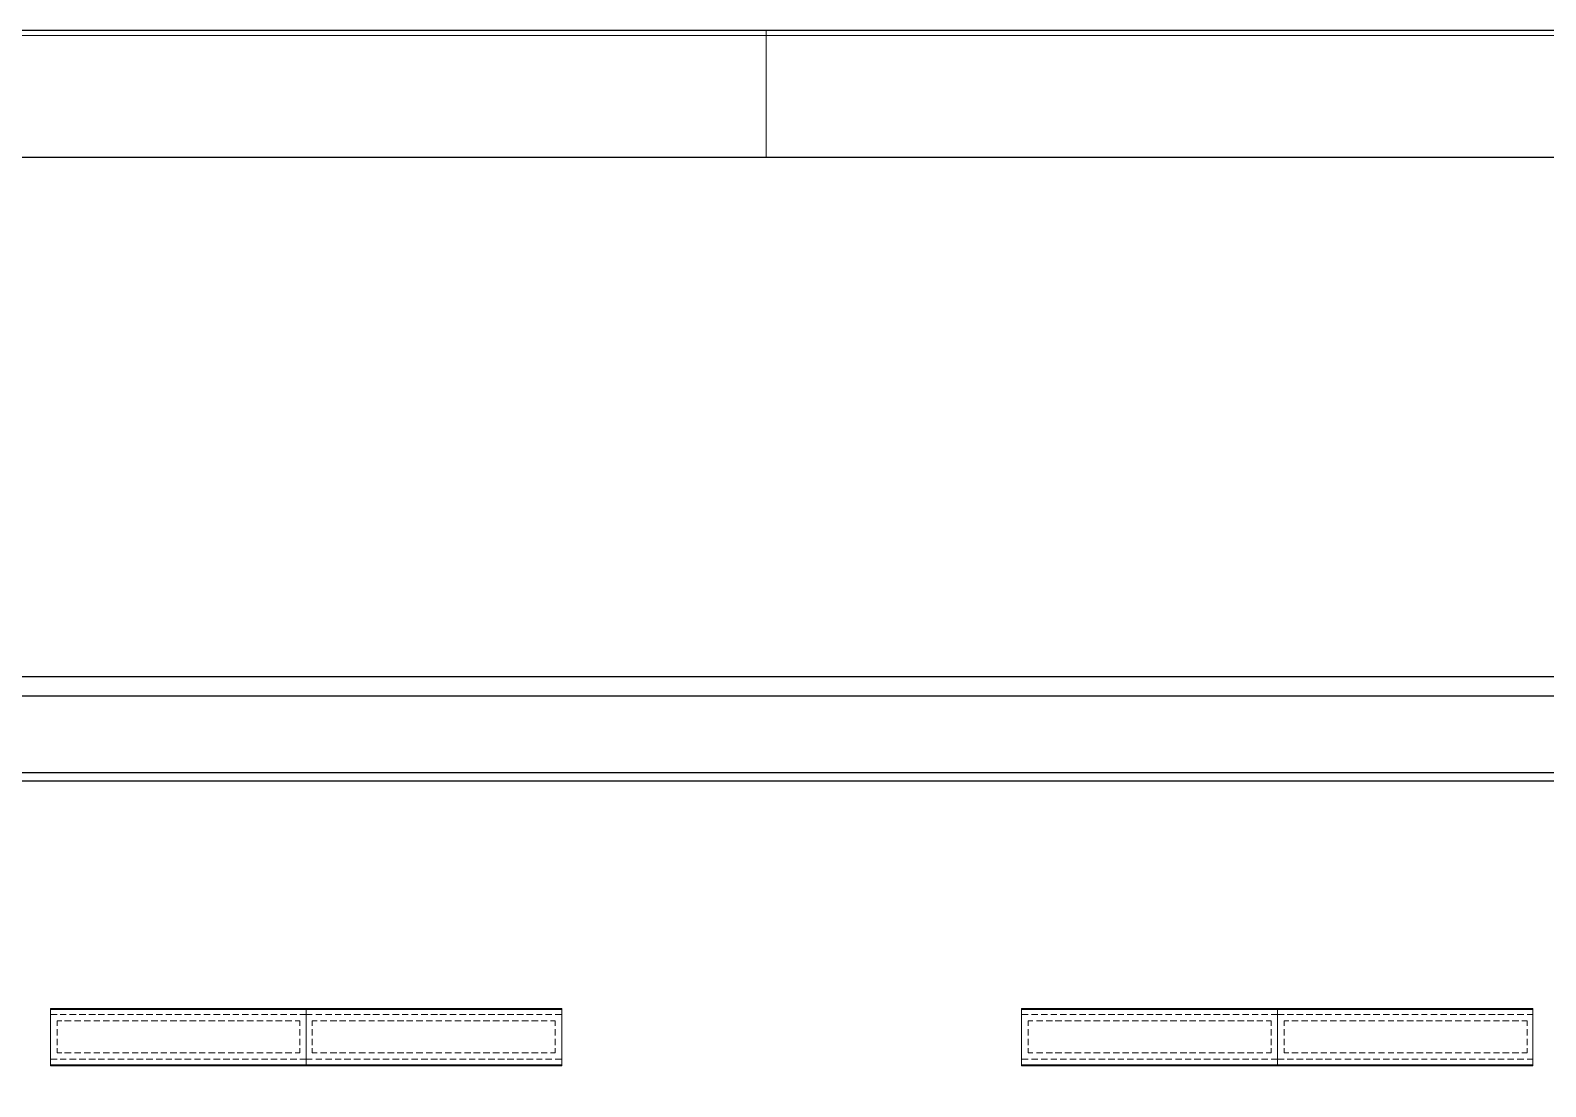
# Model space of a CAD drawing. Header units: millimetres. Extents: x 3240 to 3412, y 1366 to 1426.
# Drawn here: x 3281.73 to 3293.58, y 1417.38 to 1425.64 of the extents above; entities that cross this region are included whole.
import ezdxf
from ezdxf.xclip import XClip

# ---------------------------------------------------------------- set-up
doc = ezdxf.new("R2010")
doc.units = ezdxf.units.MM

# ---------------------------------------------------------------- blocks, each defined once
blk = doc.blocks.new('MFF24880')
at = {"color": 7, "linetype": 'Continuous', "lineweight": 5, "true_color": 0x000007}
blk.add_lwpolyline([(840.08, 0.13), (0, 0.13), (0, 271.14), (14.89, 297.14), (14.89, 594.08), (840.08, 594.08)], close=True, dxfattribs=at)
at = {"color": 7, "linetype": 'Continuous', "lineweight": 15, "true_color": 0x000007}
blk.add_lwpolyline([(469.97, 584.16), (469.97, 594.08), (469.97, 594.08)], dxfattribs=at)

msp = doc.modelspace()

# ---------------------------------------------------------------- linework, layer by layer
at = {"color": 7, "linetype": 'Continuous', "lineweight": 5, "true_color": 0x000007}
for points in [[(3240.524, 1366.291), (3324.45, 1366.291), (3324.45, 1425.6), (3240.524, 1425.6)], [(3281.883, 1417.987), (3283.883, 1417.987), (3283.883, 1417.538), (3281.883, 1417.538)], [(3283.883, 1417.987), (3285.884, 1417.987), (3285.884, 1417.538), (3283.883, 1417.538)], [(3291.486, 1417.987), (3289.483, 1417.987), (3289.483, 1417.538), (3291.486, 1417.538)], [(3293.485, 1417.987), (3291.486, 1417.987), (3291.486, 1417.538), (3293.485, 1417.538)]]:
    msp.add_lwpolyline(points, close=True, dxfattribs=at)
at = {"color": 7, "linetype": 'Continuous', "lineweight": 25, "true_color": 0x000007}
msp.add_lwpolyline([(3323.497, 1424.647), (3323.497, 1367.243), (3242.975, 1367.243), (3242.975, 1424.647)], close=True, dxfattribs=at)
at = {"color": 7, "linetype": 'Continuous', "lineweight": -2, "true_color": 0x000007}
msp.add_lwpolyline([(3296.763, 1420.433), (3296.763, 1420.582), (3250.6, 1420.582), (3250.6, 1420.433)], close=True, dxfattribs=at)
for points in [[(3296.763, 1420.433), (3296.095, 1419.765), (3251.268, 1419.765), (3250.6, 1420.433)], [(3296.664, 1420.433), (3296.065, 1419.831), (3251.298, 1419.831), (3250.702, 1420.433)]]:
    msp.add_lwpolyline(points, dxfattribs=at)
at = {"color": 7, "linetype": 'Continuous', "lineweight": 5, "true_color": 0x000007}
for points in [[(3281.883, 1417.978), (3283.883, 1417.978), (3283.883, 1417.978)], [(3283.883, 1417.978), (3285.884, 1417.978), (3285.884, 1417.978)], [(3291.486, 1417.978), (3289.483, 1417.978), (3289.483, 1417.978)], [(3293.485, 1417.978), (3291.486, 1417.978), (3291.486, 1417.978)], [(3281.883, 1417.547), (3283.883, 1417.547), (3283.883, 1417.547)], [(3283.883, 1417.547), (3285.884, 1417.547), (3285.884, 1417.547)], [(3291.486, 1417.547), (3289.483, 1417.547), (3289.483, 1417.547)], [(3293.485, 1417.547), (3291.486, 1417.547), (3291.486, 1417.547)]]:
    msp.add_lwpolyline(points, dxfattribs=at)
at = {"color": 7, "linetype": 'Continuous', "lineweight": 9, "true_color": 0x000007}
for points in [[(3281.883, 1417.94), (3281.935, 1417.94), (3281.935, 1417.94)], [(3281.959, 1417.94), (3282.007, 1417.94), (3282.007, 1417.94)], [(3282.032, 1417.94), (3282.083, 1417.94), (3282.083, 1417.94)], [(3282.108, 1417.94), (3282.159, 1417.94), (3282.159, 1417.94)], [(3282.184, 1417.94), (3282.236, 1417.94), (3282.236, 1417.94)], [(3282.257, 1417.94), (3282.307, 1417.94), (3282.307, 1417.94)], [(3282.333, 1417.94), (3282.383, 1417.94), (3282.383, 1417.94)], [(3282.409, 1417.94), (3282.459, 1417.94), (3282.459, 1417.94)], [(3282.485, 1417.94), (3282.532, 1417.94), (3282.532, 1417.94)], [(3282.556, 1417.94), (3282.608, 1417.94), (3282.608, 1417.94)], [(3282.632, 1417.94), (3282.684, 1417.94), (3282.684, 1417.94)], [(3282.709, 1417.94), (3282.76, 1417.94), (3282.76, 1417.94)], [(3282.786, 1417.94), (3282.833, 1417.94), (3282.833, 1417.94)], [(3282.857, 1417.94), (3282.909, 1417.94), (3282.909, 1417.94)], [(3282.933, 1417.94), (3282.985, 1417.94), (3282.985, 1417.94)], [(3283.01, 1417.94), (3283.056, 1417.94), (3283.056, 1417.94)], [(3283.082, 1417.94), (3283.132, 1417.94), (3283.132, 1417.94)], [(3283.158, 1417.94), (3283.21, 1417.94), (3283.21, 1417.94)], [(3283.234, 1417.94), (3283.286, 1417.94), (3283.286, 1417.94)], [(3283.311, 1417.94), (3283.357, 1417.94), (3283.357, 1417.94)], [(3283.383, 1417.94), (3283.433, 1417.94), (3283.433, 1417.94)], [(3283.459, 1417.94), (3283.509, 1417.94), (3283.509, 1417.94)], [(3283.535, 1417.94), (3283.585, 1417.94), (3283.585, 1417.94)], [(3283.607, 1417.94), (3283.658, 1417.94), (3283.658, 1417.94)], [(3283.683, 1417.94), (3283.734, 1417.94), (3283.734, 1417.94)], [(3283.759, 1417.94), (3283.81, 1417.94), (3283.81, 1417.94)], [(3283.835, 1417.94), (3283.883, 1417.94), (3283.883, 1417.94)], [(3283.883, 1417.94), (3283.932, 1417.94), (3283.932, 1417.94)], [(3283.959, 1417.94), (3284.008, 1417.94), (3284.008, 1417.94)], [(3284.035, 1417.94), (3284.085, 1417.94), (3284.085, 1417.94)], [(3284.111, 1417.94), (3284.157, 1417.94), (3284.157, 1417.94)], [(3284.182, 1417.94), (3284.233, 1417.94), (3284.233, 1417.94)], [(3284.258, 1417.94), (3284.309, 1417.94), (3284.309, 1417.94)], [(3284.336, 1417.94), (3284.386, 1417.94), (3284.386, 1417.94)], [(3284.407, 1417.94), (3284.458, 1417.94), (3284.458, 1417.94)], [(3284.483, 1417.94), (3284.534, 1417.94), (3284.534, 1417.94)], [(3284.559, 1417.94), (3284.611, 1417.94), (3284.611, 1417.94)], [(3284.635, 1417.94), (3284.682, 1417.94), (3284.682, 1417.94)], [(3284.708, 1417.94), (3284.759, 1417.94), (3284.759, 1417.94)], [(3284.784, 1417.94), (3284.835, 1417.94), (3284.835, 1417.94)], [(3284.86, 1417.94), (3284.912, 1417.94), (3284.912, 1417.94)], [(3284.931, 1417.94), (3284.983, 1417.94), (3284.983, 1417.94)], [(3285.009, 1417.94), (3285.059, 1417.94), (3285.059, 1417.94)], [(3285.085, 1417.94), (3285.135, 1417.94), (3285.135, 1417.94)], [(3285.161, 1417.94), (3285.208, 1417.94), (3285.208, 1417.94)], [(3285.232, 1417.94), (3285.284, 1417.94), (3285.284, 1417.94)], [(3285.308, 1417.94), (3285.36, 1417.94), (3285.36, 1417.94)], [(3285.385, 1417.94), (3285.436, 1417.94), (3285.436, 1417.94)], [(3285.457, 1417.94), (3285.509, 1417.94), (3285.509, 1417.94)], [(3285.533, 1417.94), (3285.585, 1417.94), (3285.585, 1417.94)], [(3285.609, 1417.94), (3285.661, 1417.94), (3285.661, 1417.94)], [(3285.686, 1417.94), (3285.732, 1417.94), (3285.732, 1417.94)], [(3285.758, 1417.94), (3285.808, 1417.94), (3285.808, 1417.94)], [(3285.834, 1417.94), (3285.884, 1417.94), (3285.884, 1417.94)], [(3289.534, 1417.94), (3289.483, 1417.94), (3289.483, 1417.94)], [(3289.61, 1417.94), (3289.561, 1417.94), (3289.561, 1417.94)], [(3289.686, 1417.94), (3289.637, 1417.94), (3289.637, 1417.94)], [(3289.759, 1417.94), (3289.713, 1417.94), (3289.713, 1417.94)], [(3289.835, 1417.94), (3289.784, 1417.94), (3289.784, 1417.94)], [(3289.911, 1417.94), (3289.86, 1417.94), (3289.86, 1417.94)], [(3289.987, 1417.94), (3289.936, 1417.94), (3289.936, 1417.94)], [(3290.06, 1417.94), (3290.009, 1417.94), (3290.009, 1417.94)], [(3290.136, 1417.94), (3290.085, 1417.94), (3290.085, 1417.94)], [(3290.212, 1417.94), (3290.161, 1417.94), (3290.161, 1417.94)], [(3290.283, 1417.94), (3290.237, 1417.94), (3290.237, 1417.94)], [(3290.359, 1417.94), (3290.31, 1417.94), (3290.31, 1417.94)], [(3290.436, 1417.94), (3290.386, 1417.94), (3290.386, 1417.94)], [(3290.513, 1417.94), (3290.462, 1417.94), (3290.462, 1417.94)], [(3290.584, 1417.94), (3290.533, 1417.94), (3290.533, 1417.94)], [(3290.66, 1417.94), (3290.609, 1417.94), (3290.609, 1417.94)], [(3290.737, 1417.94), (3290.687, 1417.94), (3290.687, 1417.94)], [(3290.809, 1417.94), (3290.763, 1417.94), (3290.763, 1417.94)], [(3290.885, 1417.94), (3290.834, 1417.94), (3290.834, 1417.94)], [(3290.961, 1417.94), (3290.91, 1417.94), (3290.91, 1417.94)], [(3291.038, 1417.94), (3290.986, 1417.94), (3290.986, 1417.94)], [(3291.11, 1417.94), (3291.059, 1417.94), (3291.059, 1417.94)], [(3291.186, 1417.94), (3291.135, 1417.94), (3291.135, 1417.94)], [(3291.262, 1417.94), (3291.211, 1417.94), (3291.211, 1417.94)], [(3291.334, 1417.94), (3291.287, 1417.94), (3291.287, 1417.94)], [(3291.41, 1417.94), (3291.36, 1417.94), (3291.36, 1417.94)], [(3291.486, 1417.94), (3291.436, 1417.94), (3291.436, 1417.94)], [(3291.537, 1417.94), (3291.486, 1417.94), (3291.486, 1417.94)], [(3291.61, 1417.94), (3291.562, 1417.94), (3291.562, 1417.94)], [(3291.686, 1417.94), (3291.635, 1417.94), (3291.635, 1417.94)], [(3291.762, 1417.94), (3291.711, 1417.94), (3291.711, 1417.94)], [(3291.838, 1417.94), (3291.787, 1417.94), (3291.787, 1417.94)], [(3291.909, 1417.94), (3291.86, 1417.94), (3291.86, 1417.94)], [(3291.985, 1417.94), (3291.936, 1417.94), (3291.936, 1417.94)], [(3292.063, 1417.94), (3292.012, 1417.94), (3292.012, 1417.94)], [(3292.134, 1417.94), (3292.088, 1417.94), (3292.088, 1417.94)], [(3292.21, 1417.94), (3292.159, 1417.94), (3292.159, 1417.94)], [(3292.286, 1417.94), (3292.235, 1417.94), (3292.235, 1417.94)], [(3292.362, 1417.94), (3292.313, 1417.94), (3292.313, 1417.94)], [(3292.435, 1417.94), (3292.389, 1417.94), (3292.389, 1417.94)], [(3292.511, 1417.94), (3292.46, 1417.94), (3292.46, 1417.94)], [(3292.587, 1417.94), (3292.536, 1417.94), (3292.536, 1417.94)], [(3292.658, 1417.94), (3292.612, 1417.94), (3292.612, 1417.94)], [(3292.736, 1417.94), (3292.685, 1417.94), (3292.685, 1417.94)], [(3292.812, 1417.94), (3292.761, 1417.94), (3292.761, 1417.94)], [(3292.888, 1417.94), (3292.837, 1417.94), (3292.837, 1417.94)], [(3292.959, 1417.94), (3292.913, 1417.94), (3292.913, 1417.94)], [(3293.035, 1417.94), (3292.986, 1417.94), (3292.986, 1417.94)], [(3293.112, 1417.94), (3293.062, 1417.94), (3293.062, 1417.94)], [(3293.188, 1417.94), (3293.138, 1417.94), (3293.138, 1417.94)], [(3293.26, 1417.94), (3293.209, 1417.94), (3293.209, 1417.94)], [(3293.336, 1417.94), (3293.285, 1417.94), (3293.285, 1417.94)], [(3293.413, 1417.94), (3293.361, 1417.94), (3293.361, 1417.94)], [(3293.485, 1417.94), (3293.439, 1417.94), (3293.439, 1417.94)], [(3281.935, 1417.851), (3281.935, 1417.889), (3281.973, 1417.889)], [(3281.935, 1417.775), (3281.935, 1417.826), (3281.935, 1417.826)], [(3281.994, 1417.889), (3282.045, 1417.889), (3282.045, 1417.889)], [(3282.07, 1417.889), (3282.121, 1417.889), (3282.121, 1417.889)], [(3282.146, 1417.889), (3282.197, 1417.889), (3282.197, 1417.889)], [(3282.222, 1417.889), (3282.269, 1417.889), (3282.269, 1417.889)], [(3282.295, 1417.889), (3282.345, 1417.889), (3282.345, 1417.889)], [(3282.371, 1417.889), (3282.421, 1417.889), (3282.421, 1417.889)], [(3282.447, 1417.889), (3282.497, 1417.889), (3282.497, 1417.889)], [(3282.523, 1417.889), (3282.57, 1417.889), (3282.57, 1417.889)], [(3282.594, 1417.889), (3282.646, 1417.889), (3282.646, 1417.889)], [(3282.67, 1417.889), (3282.722, 1417.889), (3282.722, 1417.889)], [(3282.748, 1417.889), (3282.795, 1417.889), (3282.795, 1417.889)], [(3282.819, 1417.889), (3282.871, 1417.889), (3282.871, 1417.889)], [(3282.895, 1417.889), (3282.947, 1417.889), (3282.947, 1417.889)], [(3282.971, 1417.889), (3283.023, 1417.889), (3283.023, 1417.889)], [(3283.048, 1417.889), (3283.094, 1417.889), (3283.094, 1417.889)], [(3283.12, 1417.889), (3283.172, 1417.889), (3283.172, 1417.889)], [(3283.196, 1417.889), (3283.248, 1417.889), (3283.248, 1417.889)], [(3283.273, 1417.889), (3283.324, 1417.889), (3283.324, 1417.889)], [(3283.344, 1417.889), (3283.395, 1417.889), (3283.395, 1417.889)], [(3283.421, 1417.889), (3283.471, 1417.889), (3283.471, 1417.889)], [(3283.497, 1417.889), (3283.547, 1417.889), (3283.547, 1417.889)], [(3283.574, 1417.889), (3283.62, 1417.889), (3283.62, 1417.889)], [(3283.645, 1417.889), (3283.696, 1417.889), (3283.696, 1417.889)], [(3283.721, 1417.889), (3283.772, 1417.889), (3283.772, 1417.889)], [(3283.797, 1417.889), (3283.835, 1417.889), (3283.835, 1417.889)], [(3283.835, 1417.889), (3283.835, 1417.851), (3283.835, 1417.851)], [(3283.835, 1417.826), (3283.835, 1417.775), (3283.835, 1417.775)], [(3283.932, 1417.851), (3283.932, 1417.889), (3283.97, 1417.889)], [(3283.932, 1417.775), (3283.932, 1417.826), (3283.932, 1417.826)], [(3283.997, 1417.889), (3284.047, 1417.889), (3284.047, 1417.889)], [(3284.073, 1417.889), (3284.124, 1417.889), (3284.124, 1417.889)], [(3284.144, 1417.889), (3284.195, 1417.889), (3284.195, 1417.889)], [(3284.22, 1417.889), (3284.271, 1417.889), (3284.271, 1417.889)], [(3284.296, 1417.889), (3284.348, 1417.889), (3284.348, 1417.889)], [(3284.374, 1417.889), (3284.42, 1417.889), (3284.42, 1417.889)], [(3284.445, 1417.889), (3284.496, 1417.889), (3284.496, 1417.889)], [(3284.521, 1417.889), (3284.572, 1417.889), (3284.572, 1417.889)], [(3284.597, 1417.889), (3284.649, 1417.889), (3284.649, 1417.889)], [(3284.67, 1417.889), (3284.72, 1417.889), (3284.72, 1417.889)], [(3284.746, 1417.889), (3284.797, 1417.889), (3284.797, 1417.889)], [(3284.822, 1417.889), (3284.873, 1417.889), (3284.873, 1417.889)], [(3284.898, 1417.889), (3284.945, 1417.889), (3284.945, 1417.889)], [(3284.971, 1417.889), (3285.021, 1417.889), (3285.021, 1417.889)], [(3285.047, 1417.889), (3285.097, 1417.889), (3285.097, 1417.889)], [(3285.123, 1417.889), (3285.173, 1417.889), (3285.173, 1417.889)], [(3285.194, 1417.889), (3285.246, 1417.889), (3285.246, 1417.889)], [(3285.27, 1417.889), (3285.322, 1417.889), (3285.322, 1417.889)], [(3285.346, 1417.889), (3285.398, 1417.889), (3285.398, 1417.889)], [(3285.423, 1417.889), (3285.471, 1417.889), (3285.471, 1417.889)], [(3285.495, 1417.889), (3285.547, 1417.889), (3285.547, 1417.889)], [(3285.571, 1417.889), (3285.623, 1417.889), (3285.623, 1417.889)], [(3285.648, 1417.889), (3285.699, 1417.889), (3285.699, 1417.889)], [(3285.724, 1417.889), (3285.77, 1417.889), (3285.77, 1417.889)], [(3285.796, 1417.889), (3285.834, 1417.889), (3285.834, 1417.889)], [(3285.834, 1417.889), (3285.834, 1417.851), (3285.834, 1417.851)], [(3285.834, 1417.826), (3285.834, 1417.775), (3285.834, 1417.775)], [(3289.534, 1417.889), (3289.534, 1417.851), (3289.534, 1417.851)], [(3289.572, 1417.889), (3289.534, 1417.889), (3289.534, 1417.889)], [(3289.534, 1417.826), (3289.534, 1417.775), (3289.534, 1417.775)], [(3289.648, 1417.889), (3289.599, 1417.889), (3289.599, 1417.889)], [(3289.724, 1417.889), (3289.675, 1417.889), (3289.675, 1417.889)], [(3289.797, 1417.889), (3289.746, 1417.889), (3289.746, 1417.889)], [(3289.873, 1417.889), (3289.822, 1417.889), (3289.822, 1417.889)], [(3289.949, 1417.889), (3289.898, 1417.889), (3289.898, 1417.889)], [(3290.022, 1417.889), (3289.974, 1417.889), (3289.974, 1417.889)], [(3290.098, 1417.889), (3290.047, 1417.889), (3290.047, 1417.889)], [(3290.174, 1417.889), (3290.123, 1417.889), (3290.123, 1417.889)], [(3290.25, 1417.889), (3290.199, 1417.889), (3290.199, 1417.889)], [(3290.321, 1417.889), (3290.272, 1417.889), (3290.272, 1417.889)], [(3290.397, 1417.889), (3290.348, 1417.889), (3290.348, 1417.889)], [(3290.475, 1417.889), (3290.424, 1417.889), (3290.424, 1417.889)], [(3290.546, 1417.889), (3290.5, 1417.889), (3290.5, 1417.889)], [(3290.622, 1417.889), (3290.571, 1417.889), (3290.571, 1417.889)], [(3290.699, 1417.889), (3290.647, 1417.889), (3290.647, 1417.889)], [(3290.775, 1417.889), (3290.725, 1417.889), (3290.725, 1417.889)], [(3290.847, 1417.889), (3290.796, 1417.889), (3290.796, 1417.889)], [(3290.923, 1417.889), (3290.872, 1417.889), (3290.872, 1417.889)], [(3291, 1417.889), (3290.948, 1417.889), (3290.948, 1417.889)], [(3291.071, 1417.889), (3291.024, 1417.889), (3291.024, 1417.889)], [(3291.148, 1417.889), (3291.097, 1417.889), (3291.097, 1417.889)], [(3291.224, 1417.889), (3291.173, 1417.889), (3291.173, 1417.889)], [(3291.301, 1417.889), (3291.249, 1417.889), (3291.249, 1417.889)], [(3291.372, 1417.889), (3291.325, 1417.889), (3291.325, 1417.889)], [(3291.436, 1417.851), (3291.436, 1417.889), (3291.398, 1417.889)], [(3291.436, 1417.775), (3291.436, 1417.826), (3291.436, 1417.826)], [(3291.537, 1417.889), (3291.537, 1417.851), (3291.537, 1417.851)], [(3291.575, 1417.889), (3291.537, 1417.889), (3291.537, 1417.889)], [(3291.537, 1417.826), (3291.537, 1417.775), (3291.537, 1417.775)], [(3291.648, 1417.889), (3291.597, 1417.889), (3291.597, 1417.889)], [(3291.724, 1417.889), (3291.673, 1417.889), (3291.673, 1417.889)], [(3291.8, 1417.889), (3291.749, 1417.889), (3291.749, 1417.889)], [(3291.871, 1417.889), (3291.825, 1417.889), (3291.825, 1417.889)], [(3291.947, 1417.889), (3291.898, 1417.889), (3291.898, 1417.889)], [(3292.023, 1417.889), (3291.974, 1417.889), (3291.974, 1417.889)], [(3292.101, 1417.889), (3292.05, 1417.889), (3292.05, 1417.889)], [(3292.172, 1417.889), (3292.126, 1417.889), (3292.126, 1417.889)], [(3292.248, 1417.889), (3292.197, 1417.889), (3292.197, 1417.889)], [(3292.324, 1417.889), (3292.275, 1417.889), (3292.275, 1417.889)], [(3292.397, 1417.889), (3292.351, 1417.889), (3292.351, 1417.889)], [(3292.473, 1417.889), (3292.422, 1417.889), (3292.422, 1417.889)], [(3292.549, 1417.889), (3292.498, 1417.889), (3292.498, 1417.889)], [(3292.625, 1417.889), (3292.574, 1417.889), (3292.574, 1417.889)], [(3292.698, 1417.889), (3292.65, 1417.889), (3292.65, 1417.889)], [(3292.774, 1417.889), (3292.723, 1417.889), (3292.723, 1417.889)], [(3292.85, 1417.889), (3292.799, 1417.889), (3292.799, 1417.889)], [(3292.926, 1417.889), (3292.875, 1417.889), (3292.875, 1417.889)], [(3292.997, 1417.889), (3292.948, 1417.889), (3292.948, 1417.889)], [(3293.074, 1417.889), (3293.024, 1417.889), (3293.024, 1417.889)], [(3293.15, 1417.889), (3293.1, 1417.889), (3293.1, 1417.889)], [(3293.222, 1417.889), (3293.176, 1417.889), (3293.176, 1417.889)], [(3293.298, 1417.889), (3293.247, 1417.889), (3293.247, 1417.889)], [(3293.375, 1417.889), (3293.323, 1417.889), (3293.323, 1417.889)], [(3293.439, 1417.851), (3293.439, 1417.889), (3293.399, 1417.889)], [(3293.439, 1417.775), (3293.439, 1417.826), (3293.439, 1417.826)], [(3281.935, 1417.699), (3281.935, 1417.75), (3281.935, 1417.75)], [(3281.973, 1417.639), (3281.935, 1417.639), (3281.935, 1417.677)], [(3283.835, 1417.677), (3283.835, 1417.639), (3283.797, 1417.639)], [(3283.835, 1417.75), (3283.835, 1417.699), (3283.835, 1417.699)], [(3283.932, 1417.699), (3283.932, 1417.75), (3283.932, 1417.75)], [(3283.97, 1417.639), (3283.932, 1417.639), (3283.932, 1417.677)], [(3285.834, 1417.677), (3285.834, 1417.639), (3285.796, 1417.639)], [(3285.834, 1417.75), (3285.834, 1417.699), (3285.834, 1417.699)], [(3289.534, 1417.75), (3289.534, 1417.699), (3289.534, 1417.699)], [(3289.534, 1417.677), (3289.534, 1417.639), (3289.572, 1417.639)], [(3291.398, 1417.639), (3291.436, 1417.639), (3291.436, 1417.677)], [(3291.436, 1417.699), (3291.436, 1417.75), (3291.436, 1417.75)], [(3291.537, 1417.75), (3291.537, 1417.699), (3291.537, 1417.699)], [(3291.537, 1417.677), (3291.537, 1417.639), (3291.575, 1417.639)], [(3293.399, 1417.639), (3293.439, 1417.639), (3293.439, 1417.677)], [(3293.439, 1417.699), (3293.439, 1417.75), (3293.439, 1417.75)], [(3281.935, 1417.59), (3281.883, 1417.59), (3281.883, 1417.59)], [(3282.007, 1417.59), (3281.959, 1417.59), (3281.959, 1417.59)], [(3282.045, 1417.639), (3281.994, 1417.639), (3281.994, 1417.639)], [(3282.083, 1417.59), (3282.032, 1417.59), (3282.032, 1417.59)], [(3282.121, 1417.639), (3282.07, 1417.639), (3282.07, 1417.639)], [(3282.159, 1417.59), (3282.108, 1417.59), (3282.108, 1417.59)], [(3282.197, 1417.639), (3282.146, 1417.639), (3282.146, 1417.639)], [(3282.236, 1417.59), (3282.184, 1417.59), (3282.184, 1417.59)], [(3282.269, 1417.639), (3282.222, 1417.639), (3282.222, 1417.639)], [(3282.307, 1417.59), (3282.257, 1417.59), (3282.257, 1417.59)], [(3282.345, 1417.639), (3282.295, 1417.639), (3282.295, 1417.639)], [(3282.383, 1417.59), (3282.333, 1417.59), (3282.333, 1417.59)], [(3282.421, 1417.639), (3282.371, 1417.639), (3282.371, 1417.639)], [(3282.459, 1417.59), (3282.409, 1417.59), (3282.409, 1417.59)], [(3282.497, 1417.639), (3282.447, 1417.639), (3282.447, 1417.639)], [(3282.532, 1417.59), (3282.485, 1417.59), (3282.485, 1417.59)], [(3282.57, 1417.639), (3282.523, 1417.639), (3282.523, 1417.639)], [(3282.608, 1417.59), (3282.556, 1417.59), (3282.556, 1417.59)], [(3282.646, 1417.639), (3282.594, 1417.639), (3282.594, 1417.639)], [(3282.684, 1417.59), (3282.632, 1417.59), (3282.632, 1417.59)], [(3282.722, 1417.639), (3282.67, 1417.639), (3282.67, 1417.639)], [(3282.76, 1417.59), (3282.709, 1417.59), (3282.709, 1417.59)], [(3282.795, 1417.639), (3282.748, 1417.639), (3282.748, 1417.639)], [(3282.833, 1417.59), (3282.786, 1417.59), (3282.786, 1417.59)], [(3282.871, 1417.639), (3282.819, 1417.639), (3282.819, 1417.639)], [(3282.909, 1417.59), (3282.857, 1417.59), (3282.857, 1417.59)], [(3282.947, 1417.639), (3282.895, 1417.639), (3282.895, 1417.639)], [(3282.985, 1417.59), (3282.933, 1417.59), (3282.933, 1417.59)], [(3283.023, 1417.639), (3282.971, 1417.639), (3282.971, 1417.639)], [(3283.056, 1417.59), (3283.01, 1417.59), (3283.01, 1417.59)], [(3283.094, 1417.639), (3283.048, 1417.639), (3283.048, 1417.639)], [(3283.132, 1417.59), (3283.082, 1417.59), (3283.082, 1417.59)], [(3283.172, 1417.639), (3283.12, 1417.639), (3283.12, 1417.639)], [(3283.21, 1417.59), (3283.158, 1417.59), (3283.158, 1417.59)], [(3283.248, 1417.639), (3283.196, 1417.639), (3283.196, 1417.639)], [(3283.286, 1417.59), (3283.234, 1417.59), (3283.234, 1417.59)], [(3283.324, 1417.639), (3283.273, 1417.639), (3283.273, 1417.639)], [(3283.357, 1417.59), (3283.311, 1417.59), (3283.311, 1417.59)], [(3283.395, 1417.639), (3283.344, 1417.639), (3283.344, 1417.639)], [(3283.433, 1417.59), (3283.383, 1417.59), (3283.383, 1417.59)], [(3283.471, 1417.639), (3283.421, 1417.639), (3283.421, 1417.639)], [(3283.509, 1417.59), (3283.459, 1417.59), (3283.459, 1417.59)], [(3283.547, 1417.639), (3283.497, 1417.639), (3283.497, 1417.639)], [(3283.585, 1417.59), (3283.535, 1417.59), (3283.535, 1417.59)], [(3283.62, 1417.639), (3283.574, 1417.639), (3283.574, 1417.639)], [(3283.658, 1417.59), (3283.607, 1417.59), (3283.607, 1417.59)], [(3283.696, 1417.639), (3283.645, 1417.639), (3283.645, 1417.639)], [(3283.734, 1417.59), (3283.683, 1417.59), (3283.683, 1417.59)], [(3283.772, 1417.639), (3283.721, 1417.639), (3283.721, 1417.639)], [(3283.81, 1417.59), (3283.759, 1417.59), (3283.759, 1417.59)], [(3283.883, 1417.59), (3283.835, 1417.59), (3283.835, 1417.59)], [(3283.932, 1417.59), (3283.883, 1417.59), (3283.883, 1417.59)], [(3284.008, 1417.59), (3283.959, 1417.59), (3283.959, 1417.59)], [(3284.047, 1417.639), (3283.997, 1417.639), (3283.997, 1417.639)], [(3284.085, 1417.59), (3284.035, 1417.59), (3284.035, 1417.59)], [(3284.124, 1417.639), (3284.073, 1417.639), (3284.073, 1417.639)], [(3284.157, 1417.59), (3284.111, 1417.59), (3284.111, 1417.59)], [(3284.195, 1417.639), (3284.144, 1417.639), (3284.144, 1417.639)], [(3284.233, 1417.59), (3284.182, 1417.59), (3284.182, 1417.59)], [(3284.271, 1417.639), (3284.22, 1417.639), (3284.22, 1417.639)], [(3284.309, 1417.59), (3284.258, 1417.59), (3284.258, 1417.59)], [(3284.348, 1417.639), (3284.296, 1417.639), (3284.296, 1417.639)], [(3284.386, 1417.59), (3284.336, 1417.59), (3284.336, 1417.59)], [(3284.42, 1417.639), (3284.374, 1417.639), (3284.374, 1417.639)], [(3284.458, 1417.59), (3284.407, 1417.59), (3284.407, 1417.59)], [(3284.496, 1417.639), (3284.445, 1417.639), (3284.445, 1417.639)], [(3284.534, 1417.59), (3284.483, 1417.59), (3284.483, 1417.59)], [(3284.572, 1417.639), (3284.521, 1417.639), (3284.521, 1417.639)], [(3284.611, 1417.59), (3284.559, 1417.59), (3284.559, 1417.59)], [(3284.649, 1417.639), (3284.597, 1417.639), (3284.597, 1417.639)], [(3284.682, 1417.59), (3284.635, 1417.59), (3284.635, 1417.59)], [(3284.72, 1417.639), (3284.67, 1417.639), (3284.67, 1417.639)], [(3284.759, 1417.59), (3284.708, 1417.59), (3284.708, 1417.59)], [(3284.797, 1417.639), (3284.746, 1417.639), (3284.746, 1417.639)], [(3284.835, 1417.59), (3284.784, 1417.59), (3284.784, 1417.59)], [(3284.873, 1417.639), (3284.822, 1417.639), (3284.822, 1417.639)], [(3284.912, 1417.59), (3284.86, 1417.59), (3284.86, 1417.59)], [(3284.945, 1417.639), (3284.898, 1417.639), (3284.898, 1417.639)], [(3284.983, 1417.59), (3284.931, 1417.59), (3284.931, 1417.59)], [(3285.021, 1417.639), (3284.971, 1417.639), (3284.971, 1417.639)], [(3285.059, 1417.59), (3285.009, 1417.59), (3285.009, 1417.59)], [(3285.097, 1417.639), (3285.047, 1417.639), (3285.047, 1417.639)], [(3285.135, 1417.59), (3285.085, 1417.59), (3285.085, 1417.59)], [(3285.173, 1417.639), (3285.123, 1417.639), (3285.123, 1417.639)], [(3285.208, 1417.59), (3285.161, 1417.59), (3285.161, 1417.59)], [(3285.246, 1417.639), (3285.194, 1417.639), (3285.194, 1417.639)], [(3285.284, 1417.59), (3285.232, 1417.59), (3285.232, 1417.59)], [(3285.322, 1417.639), (3285.27, 1417.639), (3285.27, 1417.639)], [(3285.36, 1417.59), (3285.308, 1417.59), (3285.308, 1417.59)], [(3285.398, 1417.639), (3285.346, 1417.639), (3285.346, 1417.639)], [(3285.436, 1417.59), (3285.385, 1417.59), (3285.385, 1417.59)], [(3285.471, 1417.639), (3285.423, 1417.639), (3285.423, 1417.639)], [(3285.509, 1417.59), (3285.457, 1417.59), (3285.457, 1417.59)], [(3285.547, 1417.639), (3285.495, 1417.639), (3285.495, 1417.639)], [(3285.585, 1417.59), (3285.533, 1417.59), (3285.533, 1417.59)], [(3285.623, 1417.639), (3285.571, 1417.639), (3285.571, 1417.639)], [(3285.661, 1417.59), (3285.609, 1417.59), (3285.609, 1417.59)], [(3285.699, 1417.639), (3285.648, 1417.639), (3285.648, 1417.639)], [(3285.732, 1417.59), (3285.686, 1417.59), (3285.686, 1417.59)], [(3285.77, 1417.639), (3285.724, 1417.639), (3285.724, 1417.639)], [(3285.808, 1417.59), (3285.758, 1417.59), (3285.758, 1417.59)], [(3285.884, 1417.59), (3285.834, 1417.59), (3285.834, 1417.59)], [(3289.483, 1417.59), (3289.534, 1417.59), (3289.534, 1417.59)], [(3289.561, 1417.59), (3289.61, 1417.59), (3289.61, 1417.59)], [(3289.599, 1417.639), (3289.648, 1417.639), (3289.648, 1417.639)], [(3289.637, 1417.59), (3289.686, 1417.59), (3289.686, 1417.59)], [(3289.675, 1417.639), (3289.724, 1417.639), (3289.724, 1417.639)], [(3289.713, 1417.59), (3289.759, 1417.59), (3289.759, 1417.59)], [(3289.746, 1417.639), (3289.797, 1417.639), (3289.797, 1417.639)], [(3289.784, 1417.59), (3289.835, 1417.59), (3289.835, 1417.59)], [(3289.822, 1417.639), (3289.873, 1417.639), (3289.873, 1417.639)], [(3289.86, 1417.59), (3289.911, 1417.59), (3289.911, 1417.59)], [(3289.898, 1417.639), (3289.949, 1417.639), (3289.949, 1417.639)], [(3289.936, 1417.59), (3289.987, 1417.59), (3289.987, 1417.59)], [(3289.974, 1417.639), (3290.022, 1417.639), (3290.022, 1417.639)], [(3290.009, 1417.59), (3290.06, 1417.59), (3290.06, 1417.59)], [(3290.047, 1417.639), (3290.098, 1417.639), (3290.098, 1417.639)], [(3290.085, 1417.59), (3290.136, 1417.59), (3290.136, 1417.59)], [(3290.123, 1417.639), (3290.174, 1417.639), (3290.174, 1417.639)], [(3290.161, 1417.59), (3290.212, 1417.59), (3290.212, 1417.59)], [(3290.199, 1417.639), (3290.25, 1417.639), (3290.25, 1417.639)], [(3290.237, 1417.59), (3290.283, 1417.59), (3290.283, 1417.59)], [(3290.272, 1417.639), (3290.321, 1417.639), (3290.321, 1417.639)], [(3290.31, 1417.59), (3290.359, 1417.59), (3290.359, 1417.59)], [(3290.348, 1417.639), (3290.397, 1417.639), (3290.397, 1417.639)], [(3290.386, 1417.59), (3290.436, 1417.59), (3290.436, 1417.59)], [(3290.424, 1417.639), (3290.475, 1417.639), (3290.475, 1417.639)], [(3290.462, 1417.59), (3290.513, 1417.59), (3290.513, 1417.59)], [(3290.5, 1417.639), (3290.546, 1417.639), (3290.546, 1417.639)], [(3290.533, 1417.59), (3290.584, 1417.59), (3290.584, 1417.59)], [(3290.571, 1417.639), (3290.622, 1417.639), (3290.622, 1417.639)], [(3290.609, 1417.59), (3290.66, 1417.59), (3290.66, 1417.59)], [(3290.647, 1417.639), (3290.699, 1417.639), (3290.699, 1417.639)], [(3290.687, 1417.59), (3290.737, 1417.59), (3290.737, 1417.59)], [(3290.725, 1417.639), (3290.775, 1417.639), (3290.775, 1417.639)], [(3290.763, 1417.59), (3290.809, 1417.59), (3290.809, 1417.59)], [(3290.796, 1417.639), (3290.847, 1417.639), (3290.847, 1417.639)], [(3290.834, 1417.59), (3290.885, 1417.59), (3290.885, 1417.59)], [(3290.872, 1417.639), (3290.923, 1417.639), (3290.923, 1417.639)], [(3290.91, 1417.59), (3290.961, 1417.59), (3290.961, 1417.59)], [(3290.948, 1417.639), (3291, 1417.639), (3291, 1417.639)], [(3290.986, 1417.59), (3291.038, 1417.59), (3291.038, 1417.59)], [(3291.024, 1417.639), (3291.071, 1417.639), (3291.071, 1417.639)], [(3291.059, 1417.59), (3291.11, 1417.59), (3291.11, 1417.59)], [(3291.097, 1417.639), (3291.148, 1417.639), (3291.148, 1417.639)], [(3291.135, 1417.59), (3291.186, 1417.59), (3291.186, 1417.59)], [(3291.173, 1417.639), (3291.224, 1417.639), (3291.224, 1417.639)], [(3291.211, 1417.59), (3291.262, 1417.59), (3291.262, 1417.59)], [(3291.249, 1417.639), (3291.301, 1417.639), (3291.301, 1417.639)], [(3291.287, 1417.59), (3291.334, 1417.59), (3291.334, 1417.59)], [(3291.325, 1417.639), (3291.372, 1417.639), (3291.372, 1417.639)], [(3291.36, 1417.59), (3291.41, 1417.59), (3291.41, 1417.59)], [(3291.436, 1417.59), (3291.486, 1417.59), (3291.486, 1417.59)], [(3291.486, 1417.59), (3291.537, 1417.59), (3291.537, 1417.59)], [(3291.562, 1417.59), (3291.61, 1417.59), (3291.61, 1417.59)], [(3291.597, 1417.639), (3291.648, 1417.639), (3291.648, 1417.639)], [(3291.635, 1417.59), (3291.686, 1417.59), (3291.686, 1417.59)], [(3291.673, 1417.639), (3291.724, 1417.639), (3291.724, 1417.639)], [(3291.711, 1417.59), (3291.762, 1417.59), (3291.762, 1417.59)], [(3291.749, 1417.639), (3291.8, 1417.639), (3291.8, 1417.639)], [(3291.787, 1417.59), (3291.838, 1417.59), (3291.838, 1417.59)], [(3291.825, 1417.639), (3291.871, 1417.639), (3291.871, 1417.639)], [(3291.86, 1417.59), (3291.909, 1417.59), (3291.909, 1417.59)], [(3291.898, 1417.639), (3291.947, 1417.639), (3291.947, 1417.639)], [(3291.936, 1417.59), (3291.985, 1417.59), (3291.985, 1417.59)], [(3291.974, 1417.639), (3292.023, 1417.639), (3292.023, 1417.639)], [(3292.012, 1417.59), (3292.063, 1417.59), (3292.063, 1417.59)], [(3292.05, 1417.639), (3292.101, 1417.639), (3292.101, 1417.639)], [(3292.088, 1417.59), (3292.134, 1417.59), (3292.134, 1417.59)], [(3292.126, 1417.639), (3292.172, 1417.639), (3292.172, 1417.639)], [(3292.159, 1417.59), (3292.21, 1417.59), (3292.21, 1417.59)], [(3292.197, 1417.639), (3292.248, 1417.639), (3292.248, 1417.639)], [(3292.235, 1417.59), (3292.286, 1417.59), (3292.286, 1417.59)], [(3292.275, 1417.639), (3292.324, 1417.639), (3292.324, 1417.639)], [(3292.313, 1417.59), (3292.362, 1417.59), (3292.362, 1417.59)], [(3292.351, 1417.639), (3292.397, 1417.639), (3292.397, 1417.639)], [(3292.389, 1417.59), (3292.435, 1417.59), (3292.435, 1417.59)], [(3292.422, 1417.639), (3292.473, 1417.639), (3292.473, 1417.639)], [(3292.46, 1417.59), (3292.511, 1417.59), (3292.511, 1417.59)], [(3292.498, 1417.639), (3292.549, 1417.639), (3292.549, 1417.639)], [(3292.536, 1417.59), (3292.587, 1417.59), (3292.587, 1417.59)], [(3292.574, 1417.639), (3292.625, 1417.639), (3292.625, 1417.639)], [(3292.612, 1417.59), (3292.658, 1417.59), (3292.658, 1417.59)], [(3292.65, 1417.639), (3292.698, 1417.639), (3292.698, 1417.639)], [(3292.685, 1417.59), (3292.736, 1417.59), (3292.736, 1417.59)], [(3292.723, 1417.639), (3292.774, 1417.639), (3292.774, 1417.639)], [(3292.761, 1417.59), (3292.812, 1417.59), (3292.812, 1417.59)], [(3292.799, 1417.639), (3292.85, 1417.639), (3292.85, 1417.639)], [(3292.837, 1417.59), (3292.888, 1417.59), (3292.888, 1417.59)], [(3292.875, 1417.639), (3292.926, 1417.639), (3292.926, 1417.639)], [(3292.913, 1417.59), (3292.959, 1417.59), (3292.959, 1417.59)], [(3292.948, 1417.639), (3292.997, 1417.639), (3292.997, 1417.639)], [(3292.986, 1417.59), (3293.035, 1417.59), (3293.035, 1417.59)], [(3293.024, 1417.639), (3293.074, 1417.639), (3293.074, 1417.639)], [(3293.062, 1417.59), (3293.112, 1417.59), (3293.112, 1417.59)], [(3293.1, 1417.639), (3293.15, 1417.639), (3293.15, 1417.639)], [(3293.138, 1417.59), (3293.188, 1417.59), (3293.188, 1417.59)], [(3293.176, 1417.639), (3293.222, 1417.639), (3293.222, 1417.639)], [(3293.209, 1417.59), (3293.26, 1417.59), (3293.26, 1417.59)], [(3293.247, 1417.639), (3293.298, 1417.639), (3293.298, 1417.639)], [(3293.285, 1417.59), (3293.336, 1417.59), (3293.336, 1417.59)], [(3293.323, 1417.639), (3293.375, 1417.639), (3293.375, 1417.639)], [(3293.361, 1417.59), (3293.413, 1417.59), (3293.413, 1417.59)], [(3293.439, 1417.59), (3293.485, 1417.59), (3293.485, 1417.59)]]:
    msp.add_lwpolyline(points, dxfattribs=at)

# ---------------------------------------------------------------- block references
at = {"color": 7, "true_color": 0xffffff}
ref = msp.add_blockref('MFF24880', (3240.488, 1366.231), dxfattribs=dict(at, xscale=0.1, yscale=0.1, zscale=0.1))
XClip(ref).set_block_clipping_path([(0, 0), (840.1799554566, 594.08)])

doc.saveas('drawing.dxf')
